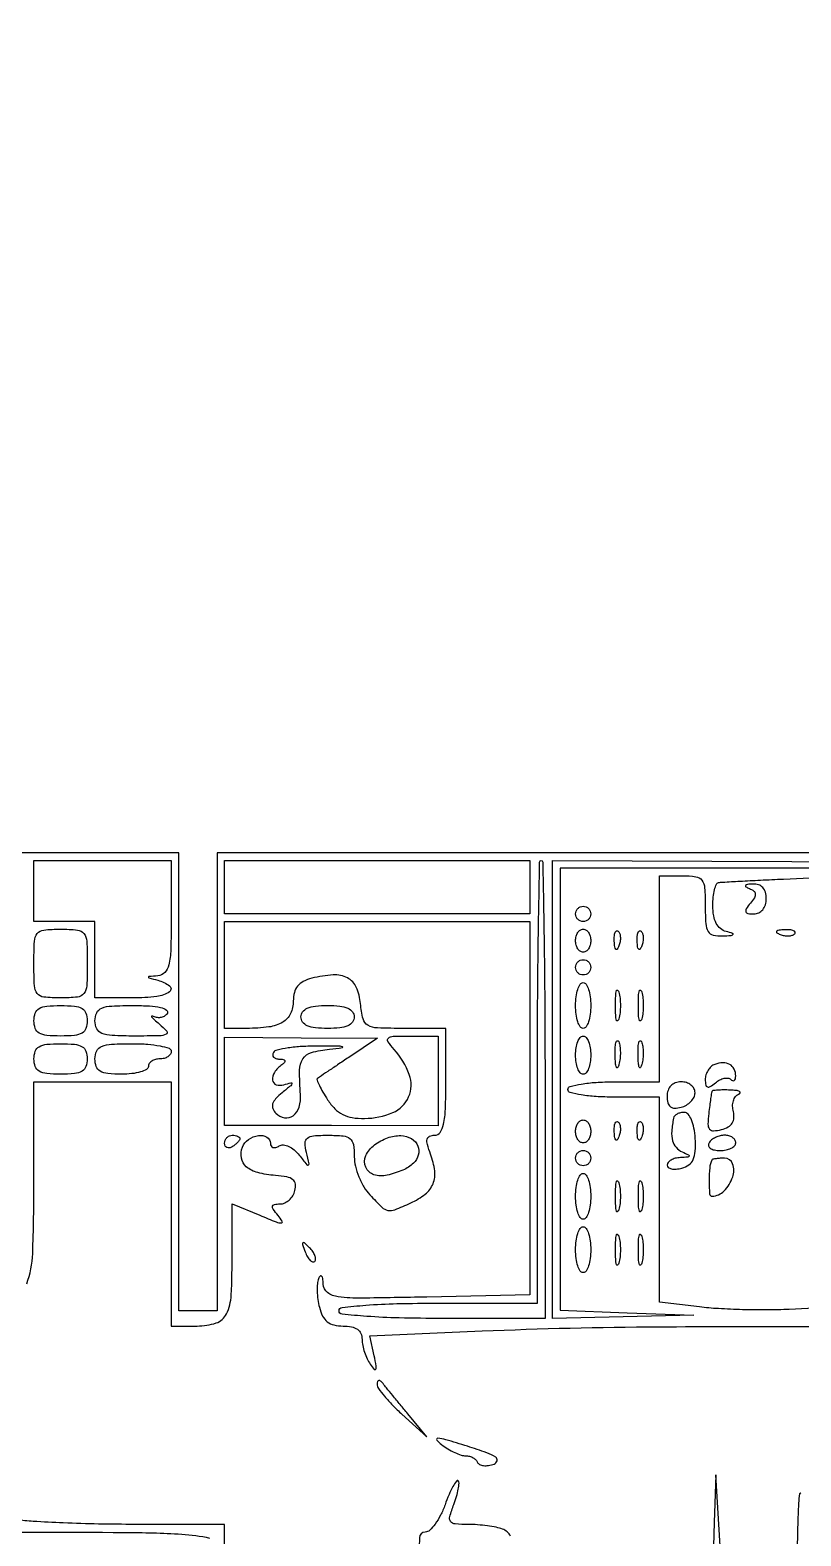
# Model space of a CAD drawing. Extents: x 23 to 255, y 40 to 184.
# Drawn here: x 32.11 to 40.65, y 167.55 to 184.24 of the extents above; entities that cross this region are included whole.
import ezdxf

# ---------------------------------------------------------------- set-up
doc = ezdxf.new("R2010")
doc.units = 0
doc.header["$MEASUREMENT"] = 0

msp = doc.modelspace()

# ---------------------------------------------------------------- linework, layer by layer
for points in [[(207.919475, 175.632891, 0.000007), (191.762556, 175.634099, 0.00002)], [(173.0434, 175.634494, 0.000013), (151.49745, 175.633531)], [(49.932728, 162.472053, 0.000008), (49.952466, 164.319505, 0.000321)], [(64.5921, 175.122), (34.1784, 175.122), (34.1784, 172.584), (34.1784, 170.046), (33.9669, 170.046), (33.7554, 170.046), (33.7554, 172.584), (33.7554, 175.122), (31.0059, 175.122), (28.2564, 175.122), (28.2564, 171.3573), (28.2564, 167.5926), (31.2174, 167.5926, -0.000802), (33.148325, 167.589503, -0.013469), (33.787125, 167.570241, -0.04187), (34.096236, 167.526438, -0.349897)], [(42.3, 174.9528), (40.1427, 174.9528), (37.9854, 174.9528), (37.9854, 172.502694), (37.9854, 170.052587), (38.72565, 170.02439), (39.4659, 169.996193), (38.68335, 169.978797), (37.9008, 169.9614), (37.9008, 172.4994), (37.9008, 175.0374), (42.32115, 175.017742, -0.000638)], [(41.0733, 170.0883), (40.5234, 170.061314, -0.011342), (40.280461, 170.05491, -0.007766), (40.004564, 170.058183, -0.007831), (39.738708, 170.069637, -0.015693), (39.52935, 170.088551), (39.0852, 170.142775), (39.0852, 171.278788), (39.0852, 172.4148), (38.5776, 172.4148, -0.015416), (38.38164, 172.420843, -0.025878), (38.21805, 172.439475, -0.024068), (38.095653, 172.465982, -0.339565), (38.07, 172.4994, -0.339565), (38.095653, 172.532818, -0.024068), (38.21805, 172.559325, -0.025878), (38.38164, 172.577957, -0.015416), (38.5776, 172.584), (39.0852, 172.584), (39.0852, 173.7261), (39.0852, 174.8682), (39.339, 174.8682, -0.033956), (39.489227, 174.857986, -0.200505), (39.555788, 174.81885, -0.14616), (39.586303, 174.736086, -0.015744), (39.5928, 174.5298, 0.015749), (39.598847, 174.337873, 0.116033), (39.625234, 174.250732, 0.208528), (39.680484, 174.21006, 0.068838), (39.78315, 174.201214, 0.005718), (39.879788, 174.207305, 0.197309), (39.899795, 174.217317, 0.541772), (39.89637, 174.229416, 0.01159), (39.82545, 174.249717, -0.109828), (39.761198, 174.28271, -0.100426), (39.714502, 174.340759, -0.078578), (39.686486, 174.425177, -0.040922), (39.6774, 174.536003, -0.024118), (39.682011, 174.631545, -0.036418), (39.696038, 174.713625, -0.040537), (39.716264, 174.774031, -0.260629), (39.74085, 174.792985, -0.022379), (39.786557, 174.797668, -0.000669), (39.978259, 174.808415, -0.001331), (40.204131, 174.820172, -0.000918), (40.45995, 174.832335), (41.1156, 174.8623)], [(32.06794, 170.345011, 0.080955), (32.134327, 170.679712, 0.008562), (32.148, 171.478157), (32.148, 172.584), (32.9094, 172.584), (33.6708, 172.584), (33.6708, 171.2304), (33.6708, 169.8768), (33.957849, 169.8768, 0.079839), (34.169046, 169.91074, 0.203878), (34.28316, 170.011012, 0.099854), (34.33597, 170.219063, 0.012384), (34.3476, 170.688555), (34.3476, 171.232671), (34.654073, 171.104618, 0.004058), (34.83633, 171.030198, 0.093749), (34.891209, 171.019495, 0.587212), (34.901803, 171.038234, 0.036344), (34.855214, 171.103483, -0.019342), (34.802877, 171.171753, -0.199448), (34.795236, 171.205666, -0.318389), (34.814914, 171.22522, -0.041459), (34.877274, 171.2304, 0.106712), (34.928855, 171.241535, 0.0759), (34.97859, 171.27389, 0.071588), (35.018971, 171.32187, 0.075513), (35.04329, 171.37845, 0.096403), (35.047859, 171.450897, 0.198612), (35.020065, 171.499288, 0.119682), (34.952728, 171.529286, 0.026726), (34.826992, 171.545395, -0.043932), (34.629754, 171.577588, -0.115174), (34.503235, 171.643285, -0.174593), (34.448836, 171.739001, -0.135195), (34.460611, 171.859213, -0.148066), (34.527593, 171.945446, -0.120219), (34.636899, 171.988738, -0.165739), (34.730917, 171.970591, -0.269137), (34.7706, 171.902207, 0.1323), (34.778458, 171.873028, 0.190203), (34.799221, 171.856621, 0.143539), (34.830742, 171.856379, 0.069143), (34.868034, 171.872832, -0.163389), (34.91464, 171.883728, -0.08311), (34.97346, 171.868074, -0.068181), (35.035204, 171.829184, -0.053476), (35.090107, 171.772075, 0.003073), (35.174071, 171.664998, 0.323868), (35.191021, 171.660248, 0.375157), (35.198832, 171.674552, 0.003473), (35.169793, 171.80145, -0.049662), (35.155729, 171.906838, -0.239471), (35.18053, 171.959979, -0.149705), (35.248427, 171.986067, -0.017411), (35.41302, 171.9918, -0.022654), (35.578858, 171.984282, -0.150983), (35.654424, 171.953194, -0.184898), (35.691139, 171.88834, -0.037382), (35.7012, 171.753952, 0.05978), (35.713749, 171.649365, 0.037109), (35.751871, 171.531584, 0.036835), (35.807643, 171.419253, 0.053939), (35.873696, 171.330952, 0.012606), (36.008176, 171.193711, 0.145083), (36.074356, 171.159071, 0.144014), (36.148923, 171.165952, 0.012362), (36.327065, 171.241859, 0.060098), (36.487657, 171.339785, 0.129717), (36.574067, 171.454596, 0.129123), (36.592797, 171.597466, 0.059282), (36.546921, 171.781035, -0.021032), (36.51097, 171.889061, -0.122627), (36.508879, 171.948513, -0.24504), (36.53511, 171.980329, -0.100514), (36.591594, 171.9918, 0.24725), (36.652514, 172.023886, 0.098702), (36.690793, 172.113306, 0.043368), (36.711197, 172.281073, 0.008587), (36.7164, 172.584), (36.7164, 173.1762), (36.25646, 173.1762, -0.008961), (35.956911, 173.181569, -0.119952), (35.851803, 173.211181, -0.207608), (35.798581, 173.281479, -0.035581), (35.77001, 173.450457, 0.079127), (35.722752, 173.632278, 0.171301), (35.625433, 173.736425, 0.137624), (35.46728, 173.769545, 0.044733), (35.229209, 173.73198, 0.057302), (35.135723, 173.696751, 0.103858), (35.072532, 173.645458, 0.107158), (35.036522, 173.574302, 0.063833), (35.0244, 173.479739, -0.109206), (34.993432, 173.339643, -0.151826), (34.907681, 173.245058, -0.101238), (34.75331, 173.191974, -0.032366), (34.509881, 173.1762), (34.263, 173.1762), (34.263, 173.7684), (34.263, 174.3606), (35.955, 174.3606), (37.647, 174.3606), (37.647, 172.292478), (37.647, 170.224356), (36.504758, 170.198628, -0.002462), (35.782937, 170.185925, -0.034244), (35.522982, 170.200442, -0.132386), (35.404468, 170.248811, -0.224001), (35.355979, 170.3421, 0.021616), (35.350928, 170.403679, 0.144813), (35.338745, 170.431504, 0.467268), (35.323145, 170.431445, 0.077975), (35.305561, 170.40192, 0.074714), (35.292237, 170.345617, 0.027344), (35.289895, 170.263608, 0.026382), (35.297114, 170.172282, 0.028576), (35.313852, 170.08467, 0.05574), (35.350007, 169.987812, 0.108314), (35.401952, 169.924154, 0.109809), (35.475233, 169.888588, 0.058343), (35.575912, 169.8768, -0.046613), (35.6697, 169.868037, -0.10668), (35.734798, 169.840601, -0.136799), (35.773035, 169.794031, -0.102051), (35.787095, 169.72875, 0.0487), (35.794114, 169.662828, 0.029428), (35.814491, 169.586913, 0.029293), (35.843909, 169.513184, 0.044892), (35.878538, 169.4538, 0.023455), (35.923128, 169.396885, 0.548531), (35.939958, 169.399327, 0.153195), (35.944005, 169.433106, 0.007086), (35.920882, 169.547792), (35.873079, 169.768684), (37.119589, 169.822047, -0.009465), (39.073023, 169.868654, -0.002336), (42.28009, 169.869465, -0.000494)], [(37.43411, 167.54894, 0.17166), (37.343981, 167.625849, 0.042131), (37.275796, 167.645618, 0.015795), (37.177565, 167.662116, 0.015517), (37.068907, 167.673433, 0.018189), (36.965375, 167.6772, -0.019052), (36.818328, 167.682805, -0.221777), (36.769475, 167.710305, -0.229719), (36.760128, 167.764753, -0.020436), (36.805461, 167.900433, 0.018621), (36.835286, 167.988633, 0.026627), (36.854563, 168.068931, 0.025159), (36.863201, 168.13396, 0.220248), (36.853433, 168.160567, 0.466975), (36.833147, 168.15877, 0.026305), (36.795247, 168.097788, 0.025291), (36.751761, 168.008428, 0.01384), (36.707171, 167.895034, -0.030066), (36.657244, 167.779241, -0.040048), (36.59765, 167.68144, -0.04506), (36.537516, 167.612512, -0.193193), (36.487905, 167.5926, 0.409616), (36.422563, 167.528277, 0.000777), (36.399417, 165.894573, 0.002704)], [(40.654246, 168.020763, 0.581497), (40.639981, 168.015864, 0.032921), (40.627746, 167.915067, 0.007231), (40.620676, 167.74065), (40.608, 167.2542), (40.189222, 167.2542), (39.770444, 167.2542), (39.739918, 167.74065), (39.709393, 168.2271), (39.693397, 167.69835), (39.6774, 167.1696), (40.185, 167.1696), (40.6926, 167.1696)], [(34.263, 165.517245), (34.263, 167.6772), (33.26895, 167.678131, -0.004738), (32.865113, 167.682336, -0.005197), (32.47371, 167.694192, -0.00487), (32.13941, 167.711061, -0.025919), (31.95765, 167.7315)], [(32.839278, 167.257218, -0.000591), (30.2868, 167.2542)]]:
    msp.add_lwpolyline(points, format="xyb")
for points in [[(33.6708, 174.4029, -0.006887), (33.665924, 174.048909, -0.049619), (33.644388, 173.879844, -0.132425), (33.599079, 173.79473, -0.190275), (33.52275, 173.758586, 0.002113), (33.423435, 173.751581, 0.392517), (33.417, 173.744647, 0.339035), (33.423245, 173.736496, 0.001923), (33.52275, 173.710083, -0.094686), (33.652217, 173.648432, -0.511212), (33.65172, 173.582932, -0.127587), (33.510601, 173.529128, -0.027619), (33.2478, 173.5146), (32.8248, 173.5146), (32.8248, 173.9376), (32.8248, 174.3606), (32.4864, 174.3606), (32.148, 174.3606), (32.148, 174.699), (32.148, 175.0374), (32.9094, 175.0374), (33.6708, 175.0374)], [(37.8162, 172.4994), (37.8162, 169.9614), (36.6741, 169.9614, -0.00564), (36.197868, 169.966772, -0.012845), (35.838675, 169.984117, -0.007812), (35.565626, 170.008637, -0.383731), (35.532, 170.046, -0.382355), (35.565331, 170.083215, -0.008303), (35.8281, 170.107823, -0.0133), (36.17428, 170.125207, -0.005894), (36.6318, 170.1306), (37.7316, 170.1306), (37.7316, 172.584, -0.001616), (37.73464, 173.524756, -0.002694), (37.744026, 174.316714, -0.000293), (37.75657, 175.020386, -0.408832), (37.7739, 175.0374, -0.409022), (37.791234, 175.020371, -0.000273), (37.803774, 174.291862, -0.002605), (37.81316, 173.472596, -0.001562)], [(40.082781, 174.726394, -0.06923), (40.13085, 174.698884, -0.214827), (40.148007, 174.66668, -0.156919), (40.137563, 174.624909, -0.03412), (40.093572, 174.563873, 0.026423), (40.047762, 174.502331, 0.229616), (40.043276, 174.46946, 0.283783), (40.066117, 174.450142, 0.037264), (40.132341, 174.4452, 0.111853), (40.187116, 174.457609, 0.11138), (40.231293, 174.492422, 0.099021), (40.259822, 174.546672, 0.071811), (40.2696, 174.6144, 0.06896), (40.259776, 174.685288, 0.11638), (40.230779, 174.737481, 0.127577), (40.183737, 174.768179, 0.092633), (40.12155, 174.776921, 0.01769), (40.061114, 174.772048, 0.202836), (40.040798, 174.760522, 0.449589), (40.043657, 174.7457, 0.038431)], [(38.3238, 174.4452, -0.099038), (38.317341, 174.412913, -0.097945), (38.298949, 174.385451, -0.097945), (38.271487, 174.367059, -0.099038), (38.2392, 174.3606, -0.099038), (38.206913, 174.367059, -0.097945), (38.179451, 174.385451, -0.097945), (38.161059, 174.412913, -0.099038), (38.1546, 174.4452, -0.099038), (38.161059, 174.477487, -0.097945), (38.179451, 174.504949, -0.097945), (38.206913, 174.523341, -0.099038), (38.2392, 174.5298, -0.099038), (38.271487, 174.523341, -0.097945), (38.298949, 174.504949, -0.097945), (38.317341, 174.477487, -0.099038)], [(32.7402, 173.8953, -0.012019), (32.734266, 173.648479, -0.154453), (32.7026, 173.562943, -0.206324), (32.631002, 173.523567, -0.023974), (32.4441, 173.5146, -0.023974), (32.257198, 173.523567, -0.206324), (32.1856, 173.562943, -0.154453), (32.153934, 173.648479, -0.012019), (32.148, 173.8953, -0.012019), (32.153934, 174.142121, -0.154453), (32.1856, 174.227657, -0.206324), (32.257198, 174.267033, -0.023974), (32.4441, 174.276, -0.023974), (32.631002, 174.267033, -0.206324), (32.7026, 174.227657, -0.154453), (32.734266, 174.142121, -0.012019)], [(38.3238, 174.1491, -0.064853), (38.317481, 174.100586, -0.082425), (38.298949, 174.059477, -0.098894), (38.271463, 174.031977, -0.148195), (38.2392, 174.0222, -0.148195), (38.206937, 174.031977, -0.098894), (38.179451, 174.059477, -0.082425), (38.160919, 174.100586, -0.064853), (38.1546, 174.1491, -0.064853), (38.160919, 174.197614, -0.082425), (38.179451, 174.238723, -0.098894), (38.206937, 174.266223, -0.148195), (38.2392, 174.276, -0.148195), (38.271463, 174.266223, -0.098894), (38.298949, 174.238723, -0.082425), (38.317481, 174.197614, -0.064853)], [(40.422938, 174.218209, 0.051402), (40.469203, 174.205008, 0.05415), (40.516372, 174.201842, 0.060344), (40.557429, 174.208539, 0.126455), (40.585088, 174.224887, 0.296942), (40.588997, 174.243403, 0.208169), (40.573554, 174.259024, 0.077125), (40.532947, 174.268391, 0.028489), (40.47405, 174.269321, 0.018894), (40.410911, 174.264326, 0.168741), (40.386228, 174.25237, 0.470617), (40.387687, 174.236952, 0.054073)], [(38.635391, 174.090938, -0.054073), (38.616648, 174.055687, -0.470617), (38.60123, 174.054228, -0.168741), (38.589274, 174.078911, -0.018894), (38.584279, 174.14205, -0.028489), (38.585209, 174.200947, -0.077125), (38.594576, 174.241554, -0.208169), (38.610197, 174.256997, -0.296942), (38.628712, 174.253088, -0.126455), (38.645061, 174.225429, -0.060344), (38.651758, 174.184372, -0.05415), (38.648592, 174.137203, -0.051402)], [(38.889191, 174.090938, -0.054073), (38.870448, 174.055687, -0.470617), (38.85503, 174.054228, -0.168741), (38.843074, 174.078911, -0.018894), (38.838079, 174.14205, -0.028489), (38.839009, 174.200947, -0.077125), (38.848376, 174.241554, -0.208169), (38.863997, 174.256997, -0.296942), (38.882513, 174.253088, -0.126455), (38.898861, 174.225429, -0.060344), (38.905558, 174.184372, -0.05415), (38.902392, 174.137203, -0.051402)], [(38.3238, 173.853, -0.099038), (38.317341, 173.820713, -0.097945), (38.298949, 173.793251, -0.097945), (38.271487, 173.774859, -0.099038), (38.2392, 173.7684, -0.099038), (38.206913, 173.774859, -0.097945), (38.179451, 173.793251, -0.097945), (38.161059, 173.820713, -0.099038), (38.1546, 173.853, -0.099038), (38.161059, 173.885287, -0.097945), (38.179451, 173.912749, -0.097945), (38.206913, 173.931141, -0.099038), (38.2392, 173.9376, -0.099038), (38.271487, 173.931141, -0.097945), (38.298949, 173.912749, -0.097945), (38.317341, 173.885287, -0.099038)], [(38.3238, 173.43, -0.031626), (38.317644, 173.332773, -0.048861), (38.298949, 173.250754, -0.06271), (38.271709, 173.193929, -0.254951), (38.2392, 173.1762, -0.254951), (38.206691, 173.193929, -0.06271), (38.179451, 173.250754, -0.048861), (38.160756, 173.332773, -0.031626), (38.1546, 173.43, -0.031626), (38.160756, 173.527227, -0.048861), (38.179451, 173.609246, -0.06271), (38.206691, 173.666071, -0.254951), (38.2392, 173.6838, -0.254951), (38.271709, 173.666071, -0.06271), (38.298949, 173.609246, -0.048861), (38.317644, 173.527227, -0.031626)], [(38.635917, 173.28195, -0.161593), (38.621678, 173.260027, -0.542911), (38.608592, 173.264369, -0.052887), (38.599572, 173.324082, -0.011065), (38.597227, 173.43, -0.011065), (38.599572, 173.535918, -0.052887), (38.608592, 173.595631, -0.542911), (38.621678, 173.599973, -0.161593), (38.635917, 173.57805, -0.039571), (38.647948, 173.510601, -0.024357), (38.651876, 173.43, -0.024357), (38.647948, 173.349399, -0.039571)], [(38.889717, 173.28195, -0.161593), (38.875478, 173.260027, -0.542911), (38.862392, 173.264369, -0.052887), (38.853372, 173.324082, -0.011065), (38.851027, 173.43, -0.011065), (38.853372, 173.535918, -0.052887), (38.862392, 173.595631, -0.542911), (38.875478, 173.599973, -0.161593), (38.889717, 173.57805, -0.039571), (38.901748, 173.510601, -0.024357), (38.905676, 173.43, -0.024357), (38.901748, 173.349399, -0.039571)], [(32.7402, 173.2608, -0.087745), (32.725201, 173.175992, -0.177212), (32.682038, 173.124836, -0.10769), (32.598434, 173.098553, -0.022514), (32.4441, 173.0916, -0.022514), (32.289766, 173.098553, -0.10769), (32.206163, 173.124836, -0.177212), (32.162999, 173.175992, -0.087745), (32.148, 173.2608, -0.087745), (32.162999, 173.345608, -0.177212), (32.206163, 173.396764, -0.10769), (32.289766, 173.423047, -0.022514), (32.4441, 173.43, -0.022514), (32.598434, 173.423047, -0.10769), (32.682038, 173.396764, -0.177212), (32.725201, 173.345608, -0.087745)], [(33.627647, 173.34402, -0.106488), (33.599753, 173.315007, -0.090667), (33.560771, 173.297971, -0.086914), (33.51678, 173.295425, -0.087237), (33.474604, 173.307994, 0.132135), (33.455765, 173.31183, 0.601782), (33.452286, 173.304154, 0.048393), (33.481092, 173.27352, 0.00951), (33.53892, 173.224774, -0.038849), (33.62104, 173.146872, -0.499765), (33.614086, 173.111255, -0.10897), (33.541448, 173.093943, -0.004221), (33.26397, 173.0916, -0.01082), (33.01561, 173.096975, -0.081295), (32.900846, 173.120899, -0.189979), (32.845216, 173.172025, -0.113504), (32.8248, 173.2608, -0.111397), (32.844784, 173.349383, -0.189874), (32.899449, 173.400489, -0.082989), (33.011824, 173.424544, -0.01132), (33.252793, 173.43, -0.014679), (33.430674, 173.424777, -0.041714), (33.553352, 173.407227, -0.084699), (33.619403, 173.379731, -0.411322)], [(35.7012, 173.3031, -0.164293), (35.682074, 173.246465, -0.129352), (35.6307, 173.206414, -0.075863), (35.540801, 173.183128, -0.025511), (35.4051, 173.1762, -0.025511), (35.269399, 173.183128, -0.075863), (35.1795, 173.206414, -0.129352), (35.128126, 173.246465, -0.164293), (35.109, 173.3031, -0.164293), (35.128126, 173.359735, -0.129352), (35.1795, 173.399786, -0.075863), (35.269399, 173.423072, -0.025511), (35.4051, 173.43, -0.025511), (35.540801, 173.423072, -0.075863), (35.6307, 173.399786, -0.129352), (35.682074, 173.359735, -0.164293)], [(32.7402, 172.8378, -0.087745), (32.725201, 172.752992, -0.177212), (32.682038, 172.701836, -0.10769), (32.598434, 172.675553, -0.022514), (32.4441, 172.6686, -0.022514), (32.289766, 172.675553, -0.10769), (32.206163, 172.701836, -0.177212), (32.162999, 172.752992, -0.087745), (32.148, 172.8378, -0.087745), (32.162999, 172.922608, -0.177212), (32.206163, 172.973764, -0.10769), (32.289766, 173.000047, -0.022514), (32.4441, 173.007, -0.022514), (32.598434, 173.000047, -0.10769), (32.682038, 172.973764, -0.177212), (32.725201, 172.922608, -0.087745)], [(33.6708, 172.9224, -0.148195), (33.661023, 172.890137, -0.098894), (33.633523, 172.862651, -0.082425), (33.592414, 172.844119, -0.064853), (33.5439, 172.8378, 0.064853), (33.495386, 172.831481, 0.082425), (33.454277, 172.812949, 0.098894), (33.426777, 172.785463, 0.148195), (33.417, 172.7532, -0.277684), (33.397365, 172.72057, -0.052312), (33.330021, 172.693451, -0.042582), (33.234358, 172.674737, -0.027026), (33.1209, 172.6686, -0.022514), (32.966566, 172.675553, -0.10769), (32.882963, 172.701836, -0.177212), (32.839799, 172.752992, -0.087745), (32.8248, 172.8378, -0.110458), (32.844591, 172.926293, -0.189791), (32.898825, 172.97739, -0.083766), (33.010131, 173.001506, -0.011557), (33.2478, 173.007, -0.01883), (33.40994, 173.000891, -0.03053), (33.546544, 172.982149, -0.031449), (33.647065, 172.955379, -0.322437)], [(35.639879, 172.855159, 0.000673), (35.515479, 172.772092, 0.000983), (35.406119, 172.698541, 0.000474), (35.313276, 172.635706, 0.017449), (35.29259, 172.620598, 0.33231), (35.287726, 172.60256, 0.016366), (35.313878, 172.542546, 0.021061), (35.352762, 172.468905, 0.01303), (35.404252, 172.385667, 0.050012), (35.484824, 172.286027, 0.080172), (35.572931, 172.221669, 0.077888), (35.678702, 172.187156, 0.044668), (35.812862, 172.177659, 0.093469), (36.128203, 172.243226, 0.195431), (36.303846, 172.41608, 0.193198), (36.310225, 172.66413, 0.091406), (36.143382, 172.94355, -0.029195), (36.074577, 173.031798, -0.389061), (36.079783, 173.069216, -0.166511), (36.131434, 173.088686, -0.007622), (36.322588, 173.0916), (36.6318, 173.0916), (36.6318, 172.594176), (36.6318, 172.096751), (35.4474, 172.09811), (34.263, 172.099468), (34.263, 172.588752), (34.263, 173.078036), (35.111129, 173.072919), (35.959257, 173.067803)], [(34.804534, 172.908863, 0.139489), (34.796851, 172.881777, 0.188394), (34.806046, 172.858294, 0.137688), (34.832184, 172.842215, 0.066633), (34.871357, 172.836505, -0.045062), (34.912577, 172.832295, -0.252187), (34.929166, 172.818718, -0.286015), (34.92585, 172.798965, -0.053472), (34.8975, 172.773055, 0.083732), (34.81613, 172.689155, 0.17753), (34.793907, 172.602709, 0.298198), (34.834884, 172.551973, 0.155233), (34.919665, 172.551651, -0.01244), (34.998918, 172.574383, -0.553766), (35.009275, 172.564597, -0.16944), (34.995465, 172.541208, -0.004542), (34.902047, 172.463689, 0.033575), (34.828503, 172.395081, 0.11342), (34.795657, 172.338648, 0.170357), (34.797522, 172.287227, 0.103284), (34.831226, 172.235734, 0.155281), (34.928374, 172.185491, 0.207984), (35.023581, 172.208884, 0.158377), (35.089715, 172.304399, 0.092785), (35.104631, 172.44403, -0.020769), (35.094642, 172.713239, -0.142174), (35.131797, 172.839172, -0.185191), (35.225501, 172.908244, -0.040319), (35.42625, 172.946515, 0.005692), (35.568447, 172.963542, 0.823941), (35.569028, 172.972908, 0.062055), (35.516582, 172.979786, 0.001871), (35.295976, 172.980385, 0.014792), (35.121342, 172.975038, 0.021085), (34.967012, 172.959186, 0.017789), (34.843929, 172.936777, 0.203115)], [(38.3238, 172.8801, -0.038131), (38.317614, 172.799108, -0.057076), (38.298949, 172.730728, -0.074992), (38.271596, 172.684068, -0.226478), (38.2392, 172.6686, -0.226478), (38.206804, 172.684068, -0.074992), (38.179451, 172.730728, -0.057076), (38.160786, 172.799108, -0.038131), (38.1546, 172.8801, -0.038131), (38.160786, 172.961092, -0.057076), (38.179451, 173.029472, -0.074992), (38.206804, 173.076132, -0.226478), (38.2392, 173.0916, -0.226478), (38.271596, 173.076132, -0.074992), (38.298949, 173.029472, -0.057076), (38.317614, 172.961092, -0.038131)], [(38.636227, 172.77596, -0.087174), (38.621309, 172.743332, -0.597527), (38.607763, 172.744816, -0.080377), (38.597528, 172.78973, -0.012823), (38.594093, 172.8801, -0.014395), (38.595595, 172.971478, -0.052471), (38.604256, 173.028755, -0.333666), (38.617965, 173.039656, -0.31318), (38.633092, 173.02976, -0.06278), (38.646499, 172.979174, -0.030339), (38.651394, 172.912249, -0.029507), (38.648063, 172.840899, -0.037336)], [(38.890027, 172.77596, -0.087174), (38.875109, 172.743332, -0.597527), (38.861563, 172.744816, -0.080377), (38.851328, 172.78973, -0.012823), (38.847893, 172.8801, -0.014395), (38.849395, 172.971478, -0.052471), (38.858056, 173.028755, -0.333666), (38.871765, 173.039656, -0.31318), (38.886892, 173.02976, -0.06278), (38.900299, 172.979174, -0.030339), (38.905194, 172.912249, -0.029507), (38.901863, 172.840899, -0.037336)], [(39.69855, 172.777034, 0.098083), (39.658122, 172.752803, 0.068577), (39.623864, 172.711994, 0.06583), (39.600711, 172.661502, 0.074759), (39.5928, 172.608891, 0.042778), (39.597967, 172.548603, 0.280222), (39.617086, 172.526692, 0.223947), (39.649316, 172.531027, 0.02961), (39.706334, 172.572907, -0.050768), (39.75389, 172.604836, -0.066538), (39.802869, 172.623102, -0.082297), (39.845742, 172.62567, -0.171918), (39.875534, 172.611466, 0.103637), (39.896732, 172.597612, 0.247848), (39.914848, 172.599678, 0.183502), (39.927252, 172.617488, 0.061422), (39.9312, 172.649507, 0.114247), (39.913532, 172.725821, 0.154809), (39.864979, 172.776681, 0.134513), (39.790081, 172.794534, 0.077905)], [(39.1698, 172.42272, 0.060679), (39.178572, 172.350706, 0.168309), (39.205971, 172.308511, 0.169361), (39.253466, 172.292462, 0.061601), (39.3249, 172.302, 0.068431), (39.384186, 172.326538, 0.069073), (39.434439, 172.366107, 0.075432), (39.468363, 172.414101, 0.116704), (39.48, 172.46328, 0.127627), (39.468054, 172.509318, 0.100749), (39.434439, 172.548538, 0.089449), (39.384156, 172.574907, 0.076283), (39.3249, 172.584, 0.08624), (39.2607, 172.572844, 0.115717), (39.21129, 172.540857, 0.112888), (39.180453, 172.489536, 0.07922)], [(39.667754, 172.47825, 0.067779), (39.663031, 172.462568, 0.002226), (39.653051, 172.397744, 0.004218), (39.642239, 172.320945, 0.002917), (39.631248, 172.233885, 0.0242), (39.622673, 172.113942, 0.176577), (39.640867, 172.060226, 0.244873), (39.68528, 172.040691, 0.0475), (39.774614, 172.055186, 0.063576), (39.846886, 172.084284, 0.120526), (39.892548, 172.126791, 0.129908), (39.911417, 172.183182, 0.080248), (39.904701, 172.253194, -0.062467), (39.896579, 172.31484, -0.07298), (39.904779, 172.373254, -0.084798), (39.927413, 172.419593, -0.140445), (39.961331, 172.446365, 0.174481), (39.97842, 172.4618, 0.423258), (39.973759, 172.476349, 0.086657), (39.935439, 172.487661, 0.019776), (39.86775, 172.492721, 0.010548), (39.7941, 172.493751, 0.01628), (39.730482, 172.491225, 0.010691), (39.678937, 172.486386, 0.262786)], [(38.3238, 172.0341, -0.064853), (38.317481, 171.985586, -0.082425), (38.298949, 171.944477, -0.098894), (38.271463, 171.916977, -0.148195), (38.2392, 171.9072, -0.148195), (38.206937, 171.916977, -0.098894), (38.179451, 171.944477, -0.082425), (38.160919, 171.985586, -0.064853), (38.1546, 172.0341, -0.064853), (38.160919, 172.082614, -0.082425), (38.179451, 172.123723, -0.098894), (38.206937, 172.151223, -0.148195), (38.2392, 172.161, -0.148195), (38.271463, 172.151223, -0.098894), (38.298949, 172.123723, -0.082425), (38.317481, 172.082614, -0.064853)], [(38.635391, 171.975937, -0.054073), (38.616648, 171.940687, -0.470617), (38.60123, 171.939228, -0.168741), (38.589274, 171.963911, -0.018894), (38.584279, 172.02705, -0.028489), (38.585209, 172.085947, -0.077125), (38.594576, 172.126554, -0.208169), (38.610197, 172.141997, -0.296942), (38.628712, 172.138087, -0.126455), (38.645061, 172.110429, -0.060344), (38.651758, 172.069372, -0.05415), (38.648592, 172.022203, -0.051402)], [(38.889191, 171.975937, -0.054073), (38.870448, 171.940687, -0.470617), (38.85503, 171.939228, -0.168741), (38.843074, 171.963911, -0.018894), (38.838079, 172.02705, -0.028489), (38.839009, 172.085947, -0.077125), (38.848376, 172.126554, -0.208169), (38.863997, 172.141997, -0.296942), (38.882513, 172.138087, -0.126455), (38.898861, 172.110429, -0.060344), (38.905558, 172.069372, -0.05415), (38.902392, 172.022203, -0.051402)], [(39.241514, 172.18215, 0.030763), (39.221102, 172.036092, 0.081967), (39.230136, 171.931574, 0.117157), (39.268702, 171.858043, 0.109064), (39.337121, 171.807396, -0.009596), (39.407284, 171.774437, -0.367101), (39.413705, 171.759613, -0.31013), (39.399927, 171.748596, -0.008225), (39.31785, 171.743946, 0.049584), (39.2612, 171.736007, 0.067784), (39.21329, 171.717222, 0.085961), (39.180973, 171.69106, 0.181649), (39.1698, 171.66132, 0.236999), (39.182753, 171.635528, 0.109483), (39.217914, 171.619747, 0.072643), (39.270839, 171.616634, 0.042399), (39.333593, 171.627473, 0.090903), (39.411623, 171.663931, 0.133584), (39.459361, 171.722149, 0.091747), (39.481602, 171.813735, 0.027489), (39.481643, 171.957923, 0.032407), (39.468009, 172.071498, 0.053896), (39.440292, 172.16372, 0.072411), (39.403005, 172.225335, 0.224076), (39.36015, 172.24557, 0.056847), (39.318751, 172.24086, 0.066112), (39.281679, 172.226953, 0.076971), (39.254342, 172.206404, 0.144042)], [(34.4322, 171.954493, -0.151918), (34.426655, 171.936665, -0.038439), (34.407349, 171.912786, -0.035638), (34.379983, 171.887657, -0.029505), (34.3476, 171.8649, -0.082592), (34.315274, 171.851659, -0.161196), (34.287851, 171.854291, -0.182303), (34.269623, 171.872179, -0.108972), (34.263, 171.902207, -0.093332), (34.26944, 171.936407, -0.09642), (34.287851, 171.965482, -0.099167), (34.31532, 171.984942, -0.105053), (34.3476, 171.9918, -0.042167), (34.379989, 171.989064, -0.061769), (34.407349, 171.980841, -0.081139), (34.425901, 171.968759, -0.210953)], [(36.40622, 171.871085, -0.161523), (36.410774, 171.772426, -0.135028), (36.356383, 171.682217, -0.089698), (36.23996, 171.605796, -0.040604), (36.066214, 171.548068, -0.139287), (35.919309, 171.553532, -0.217547), (35.827612, 171.637662, -0.207721), (35.828844, 171.765658, -0.130783), (35.924265, 171.883818, -0.068541), (36.070866, 171.962864, -0.096308), (36.217084, 171.987303, -0.124534), (36.335241, 171.954066, -0.172272)], [(39.6351, 171.9072, 0.202618), (39.630142, 171.875211, 0.181468), (39.649342, 171.847451, 0.104212), (39.693931, 171.828652, 0.047867), (39.757007, 171.8226, 0.0466), (39.823678, 171.828827, 0.066561), (39.880031, 171.847451, 0.086673), (39.918051, 171.874884, 0.195654), (39.9312, 171.9072, 0.142666), (39.921804, 171.939461, 0.09965), (39.89539, 171.966949, 0.08433), (39.855891, 171.985467, 0.067639), (39.809293, 171.9918, 0.061875), (39.758783, 171.985525, 0.051278), (39.707837, 171.966949, 0.053305), (39.664062, 171.939588, 0.08825)], [(38.3238, 171.738, -0.099038), (38.317341, 171.705713, -0.097945), (38.298949, 171.678251, -0.097945), (38.271487, 171.659859, -0.099038), (38.2392, 171.6534, -0.099038), (38.206913, 171.659859, -0.097945), (38.179451, 171.678251, -0.097945), (38.161059, 171.705713, -0.099038), (38.1546, 171.738, -0.099038), (38.161059, 171.770287, -0.097945), (38.179451, 171.797749, -0.097945), (38.206913, 171.816141, -0.099038), (38.2392, 171.8226, -0.099038), (38.271487, 171.816141, -0.097945), (38.298949, 171.797749, -0.097945), (38.317341, 171.770287, -0.099038)], [(39.666603, 171.71685, 0.096007), (39.642223, 171.632251, 0.023039), (39.635902, 171.485613, 0.016006), (39.640974, 171.340762, 0.401949), (39.667801, 171.316295, 0.195156), (39.803585, 171.37538, 0.113971), (39.897426, 171.529147, 0.163227), (39.897046, 171.674127, 0.32159), (39.808009, 171.738, 0.01512), (39.757185, 171.736463, 0.022002), (39.712595, 171.731787, 0.018623), (39.677282, 171.725153, 0.222527)], [(38.3238, 171.315, -0.031626), (38.317644, 171.217773, -0.048861), (38.298949, 171.135754, -0.06271), (38.271709, 171.078929, -0.254951), (38.2392, 171.0612, -0.254951), (38.206691, 171.078929, -0.06271), (38.179451, 171.135754, -0.048861), (38.160756, 171.217773, -0.031626), (38.1546, 171.315, -0.031626), (38.160756, 171.412227, -0.048861), (38.179451, 171.494246, -0.06271), (38.206691, 171.551071, -0.254951), (38.2392, 171.5688, -0.254951), (38.271709, 171.551071, -0.06271), (38.298949, 171.494246, -0.048861), (38.317644, 171.412227, -0.031626)], [(38.635917, 171.16695, -0.161593), (38.621678, 171.145027, -0.542911), (38.608592, 171.149369, -0.052887), (38.599572, 171.209082, -0.011065), (38.597227, 171.315, -0.011065), (38.599572, 171.420918, -0.052887), (38.608592, 171.480631, -0.542911), (38.621678, 171.484973, -0.161593), (38.635917, 171.46305, -0.039571), (38.647948, 171.395601, -0.024357), (38.651876, 171.315, -0.024357), (38.647948, 171.234399, -0.039571)], [(38.889717, 171.16695, -0.161593), (38.875478, 171.145027, -0.542911), (38.862392, 171.149369, -0.052887), (38.853372, 171.209082, -0.011065), (38.851027, 171.315, -0.011065), (38.853372, 171.420918, -0.052887), (38.862392, 171.480631, -0.542911), (38.875478, 171.484973, -0.161593), (38.889717, 171.46305, -0.039571), (38.901748, 171.395601, -0.024357), (38.905676, 171.315, -0.024357), (38.901748, 171.234399, -0.039571)], [(38.3238, 170.7228, -0.031626), (38.317644, 170.625573, -0.048861), (38.298949, 170.543554, -0.06271), (38.271709, 170.486729, -0.254951), (38.2392, 170.469, -0.254951), (38.206691, 170.486729, -0.06271), (38.179451, 170.543554, -0.048861), (38.160756, 170.625573, -0.031626), (38.1546, 170.7228, -0.031626), (38.160756, 170.820027, -0.048861), (38.179451, 170.902046, -0.06271), (38.206691, 170.958871, -0.254951), (38.2392, 170.9766, -0.254951), (38.271709, 170.958871, -0.06271), (38.298949, 170.902046, -0.048861), (38.317644, 170.820027, -0.031626)], [(35.156739, 170.698001, 0.036269), (35.182287, 170.643214, 0.070189), (35.211446, 170.604776, 0.120343), (35.239173, 170.588075, 0.278911), (35.261861, 170.593661, 0.20742), (35.2721, 170.61957, 0.082976), (35.264429, 170.657758, 0.063152), (35.240865, 170.70194, 0.043285), (35.204098, 170.74536, 0.011214), (35.148216, 170.798391, 0.400052), (35.13187, 170.797994, 0.286372), (35.127461, 170.778956, 0.008399)], [(38.635917, 170.57475, -0.161593), (38.621678, 170.552827, -0.542911), (38.608592, 170.557169, -0.052887), (38.599572, 170.616882, -0.011065), (38.597227, 170.7228, -0.011065), (38.599572, 170.828718, -0.052887), (38.608592, 170.888431, -0.542911), (38.621678, 170.892773, -0.161593), (38.635917, 170.87085, -0.039571), (38.647948, 170.803401, -0.024357), (38.651876, 170.7228, -0.024357), (38.647948, 170.642199, -0.039571)], [(38.889717, 170.57475, -0.161593), (38.875478, 170.552827, -0.542911), (38.862392, 170.557169, -0.052887), (38.853372, 170.616882, -0.011065), (38.851027, 170.7228, -0.011065), (38.853372, 170.828718, -0.052887), (38.862392, 170.888431, -0.542911), (38.875478, 170.892773, -0.161593), (38.889717, 170.87085, -0.039571), (38.901748, 170.803401, -0.024357), (38.905676, 170.7228, -0.024357), (38.901748, 170.642199, -0.039571)], [(35.955, 169.232748, 0.154246), (35.969816, 169.185864, 0.018945), (36.035676, 169.099237, 0.020972), (36.124465, 168.999997, 0.015893), (36.229643, 168.898578), (36.504285, 168.6501), (36.29436, 168.9039, -0.000372), (36.209244, 169.006961, -0.000411), (36.127089, 169.106755, -0.000381), (36.057083, 169.192067, -0.002119), (36.019717, 169.23807, 0.038166), (35.992306, 169.267246, 0.208528), (35.972287, 169.274083, 0.313475), (35.959206, 169.263296, 0.06852)], [(36.66912, 168.562059, 0.027052), (36.739606, 168.514807, 0.026164), (36.815556, 168.474866, 0.027115), (36.886008, 168.446921, 0.081026), (36.93702, 168.4386, -0.065183), (36.978765, 168.433135, -0.061738), (37.018528, 168.417083, -0.066327), (37.050416, 168.393367, -0.108265), (37.0689, 168.365349, 0.194883), (37.091224, 168.341502, 0.083908), (37.134012, 168.329844, 0.064982), (37.189995, 168.331592, 0.045968), (37.250959, 168.347344, 0.239147), (37.284141, 168.382495, 0.32904), (37.269831, 168.421864, 0.061237), (37.168992, 168.472336, 0.009284), (36.954859, 168.544053, 0.004059), (36.715715, 168.617111, 0.05642), (36.626979, 168.63286, 0.649523), (36.616682, 168.613161, 0.064017)]]:
    msp.add_lwpolyline(points, format="xyb", close=True)
msp.add_lwpolyline([(37.647, 174.7413), (37.647, 174.4452), (35.955, 174.4452), (34.263, 174.4452), (34.263, 174.7413), (34.263, 175.0374), (35.955, 175.0374), (37.647, 175.0374)], close=True)

doc.saveas('drawing.dxf')
